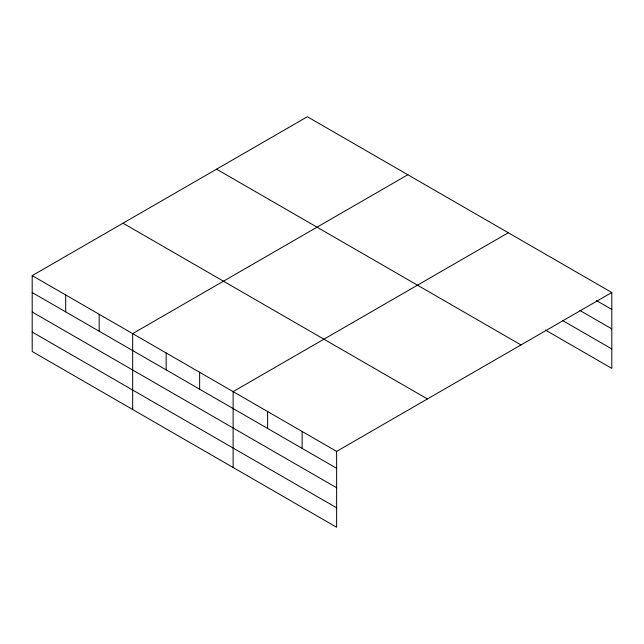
<?xml version="1.0" encoding="UTF-8"?>
<svg xmlns="http://www.w3.org/2000/svg" width="644" height="644" viewBox="0 0 644 644"><rect width="100%" height="100%" fill="white"/><g stroke="black" fill="none" stroke-linecap="round" stroke-linejoin="round"><path stroke-width="0.97" d="M32.2 275.624L336.627 451.38L336.627 527.251L32.2 351.495L32.2 275.624L307.373 116.749L611.8 292.505L611.8 368.376L545.388 330.034M407.837 174.749L132.664 333.624L132.664 409.495M508.293 232.75L233.12 391.624L233.12 467.496M336.627 451.38L611.8 292.505M596.272 300.466L611.8 309.434M579.89 310.464L611.8 328.883M562.639 320.543L611.8 348.927M216.569 169.179L520.996 344.934M123.004 223.194L427.431 398.95M32.2 292.545L336.627 468.301M32.2 312.002L336.627 487.758M32.2 332.038L336.627 507.794M302.125 431.464L302.125 448.385M267.622 411.54L267.622 428.469M199.632 372.288L199.632 389.209M166.144 352.952L166.144 369.881M99.176 314.288L99.176 331.209M65.688 294.952L65.688 311.881"/></g></svg>
